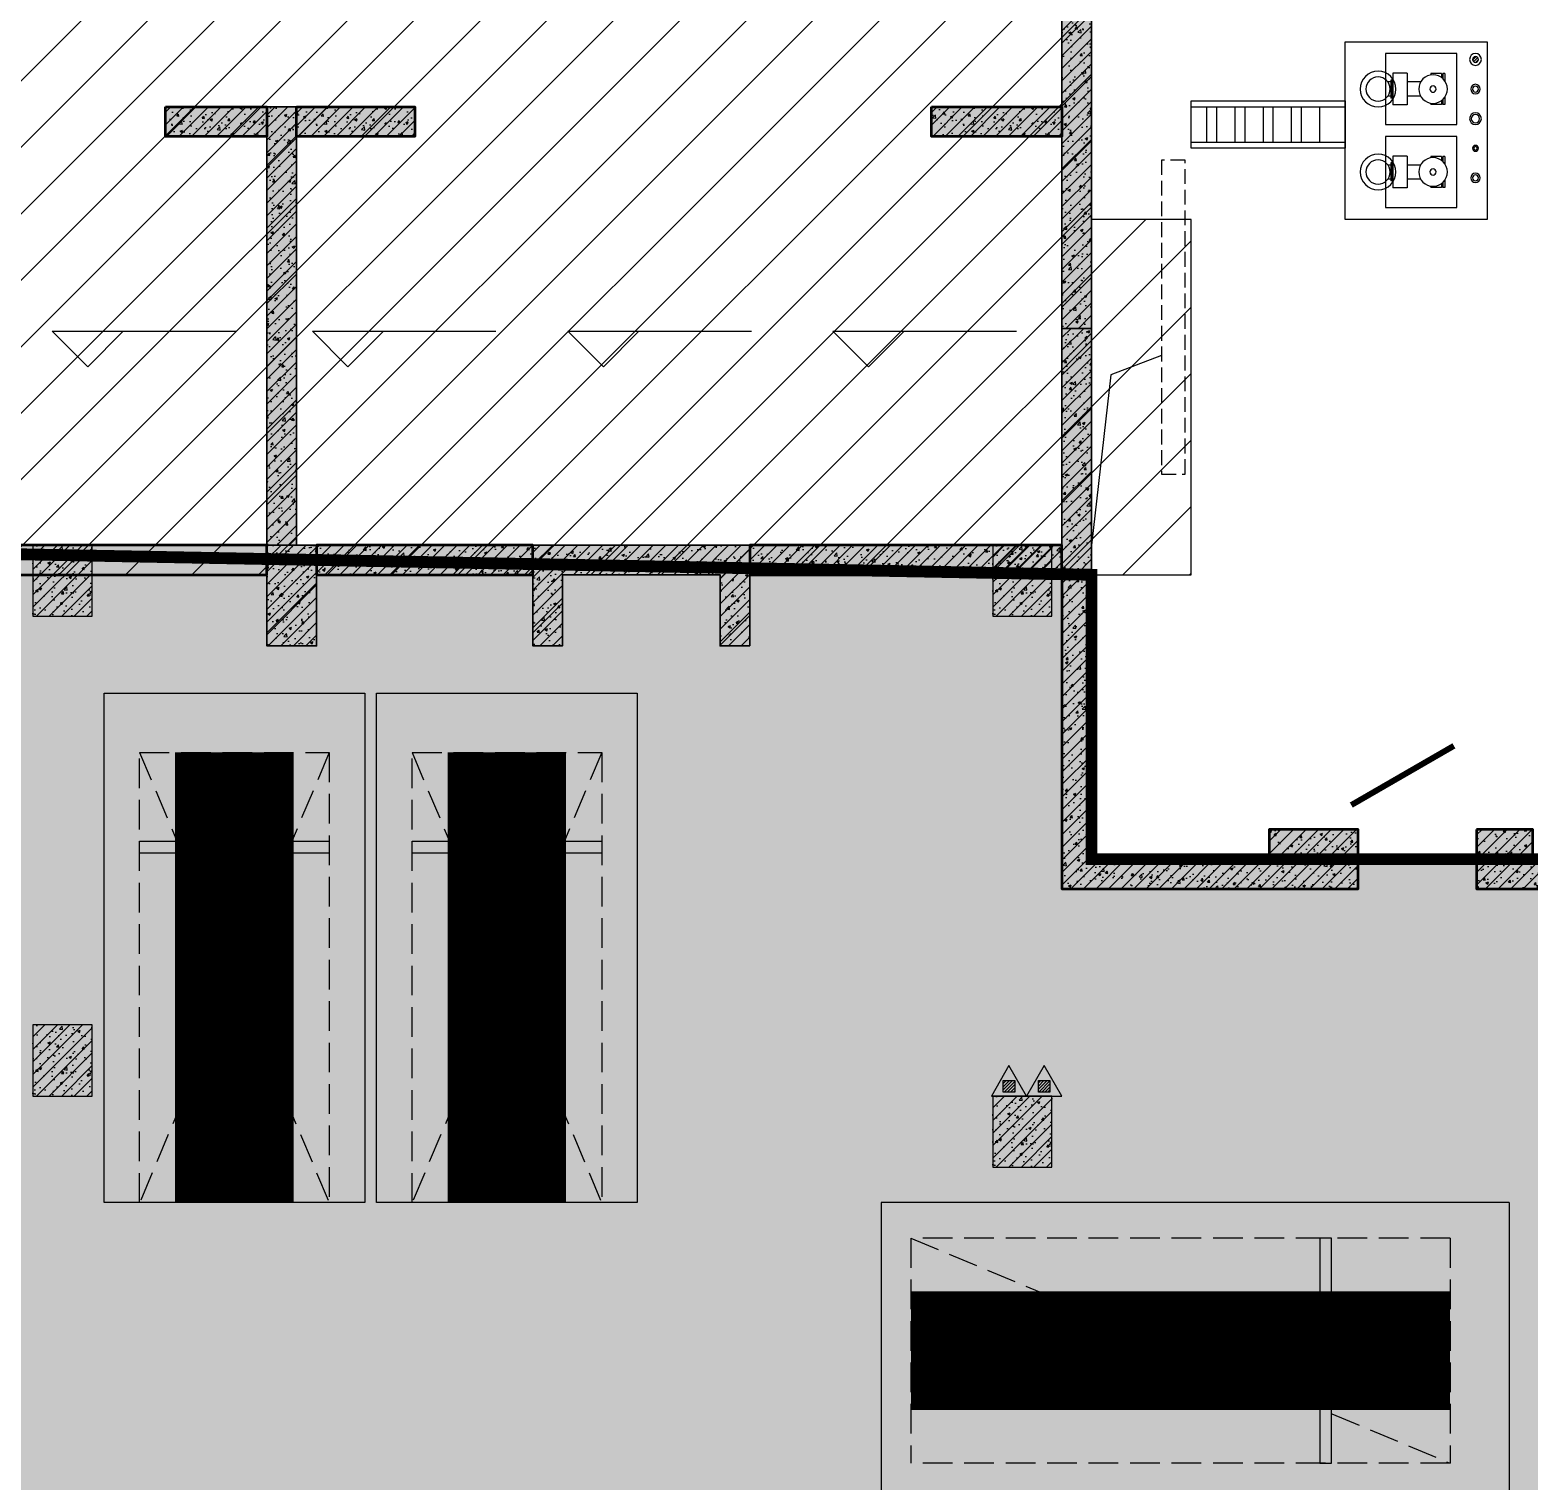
# Model space of a CAD drawing. Extents: x -1338203 to 1886333, y -530034 to 1031844.
# Drawn here: x 555332 to 567992, y 270299 to 282548 of the extents above; entities that cross this region are included whole.
import ezdxf

# ---------------------------------------------------------------- set-up
doc = ezdxf.new("R2010")
doc.units = 0
doc.header["$LTSCALE"] = 1000
doc.header["$MEASUREMENT"] = 0
for name, pattern in [('A-001-人防参照B1$0$DASH', [0.35, 0.25, -0.1]), ('A-001-平面B2$0$__DASH', [0.35, 0.25, -0.1]), ('DASH', [0.35, 0.25, -0.1])]:
    doc.linetypes.add(name, pattern=pattern)
doc.layers.add('A-001-主楼组合参照B1$0$0A-X-AREA', color=6, linetype='Continuous', plot=False)
doc.layers.add('A-001-人防参照B1$0$AAD-A-PROOF', color=30, linetype='Continuous', plot=False)
for name, color, linetype in [('A-001-人防参照B1$0$WINDOW', 4, 'Continuous'), ('A-001-车位参照B1$0$A-001-车位参照B1$0$0A-P-PKNG-CAR(B)', 21, 'Continuous'), ('A-19-平面B1$0$0A-A-SYMB-ELEV', 150, 'Continuous'), ('A-19-平面B1$0$0A-O-HOLE', 52, 'Continuous'), ('p-a-regular', 5, 'Continuous'), ('S001地下一墙柱$0$S001地下一墙柱$0$0S-CC-LINE', 52, 'Continuous'), ('S001地下一墙柱$0$S001地下一墙柱$0$0S-CW-HATCH', 251, 'Continuous'), ('S001地下一墙柱$0$S001地下一墙柱$0$0S-CW-HATCH-UP', 251, 'Continuous'), ('S19柱墙B1_1$0$0S-CC-LINE', 52, 'Continuous'), ('S19柱墙B1_1$0$0S-CW-HATCH', 251, 'Continuous'), ('S19柱墙B1_1$0$0S-CW-HATCH-UP', 251, 'Continuous'), ('负一层消火栓$0$0P-EQUIP-FH', 7, 'Continuous'), ('负一层集水坑及排水沟$0$P001-预留预埋-B1$0$A-001-平面B1$0$0A-A-HATH', 8, 'Continuous'), ('负一层集水坑及排水沟$0$P001-预留预埋-B1$0$A-001-平面B1$0$0A-P-ROOF-DRAN', 190, 'Continuous'), ('负一层集水坑及排水沟$0$P16-预留预埋-B1$0$0P-TWT_DIM', 3, 'Continuous')]:
    doc.layers.add(name, color=color, linetype=linetype)
doc.layers.add('p-a-mini', color=7, linetype='Continuous', true_color=0x0050ff)
doc.layers.add('p-h-walkable', color=7, linetype='Continuous', lineweight=70, true_color=0xf0f0f0)
doc.layers.add('S001地下一墙柱$0$S001地下一墙柱$0$0S-CW-LINE', color=7, linetype='Continuous', lineweight=50)
doc.layers.add('S19柱墙B1_1$0$0S-CW-LINE', color=7, linetype='Continuous', lineweight=50)
pattern_1 = [(45, (-8e-05, 0.0003), (-53.033009, 53.033009), []), (50, (-8e-05, 0.0003), (215.178055, -18.82564), [22.5, -247.5]), (355, (-8e-05, 0.0003), (-41.6254, 225.65764), [18, -198]), (100.4514, (17.93, -1.57), (173.552815, 206.83186), [19.12206, -210.34263]), (46.1842, (-8e-05, 60), (320.17231, -49.6557), [33.75, -371.25]), (96.6356, (26.68, 55.86), (280.39881, 292.23536), [28.68309, -315.5139]), (351.1842, (-8e-05, 60), (280.39858, 292.23558), [27, -297]), (21, (30, 45), (179.072116, -120.785667), [22.5, -247.5]), (326, (30, 45), (72.9946, 217.54501), [18, -198]), (71.4514, (44.92, 34.93), (252.06679, 96.75915), [19.12206, -210.34263]), (37.5, (-8e-05, 0.0003), (3.647957, 99.868156), [0, -195.6, 0, -201, 0, -198.75]), (7.5, (-8e-05, 0.0003), (78.920861, 118.323514), [0, -114.6, 0, -191.1, 0, -75.75]), (327.5, (-66.9, 0.0003), (160.146731, -6.766462), [0, -75, 0, -234, 0, -310.5]), (317.5, (-96.9, 0.0003), (174.95585, 30.031495), [0, -97.5, 0, -155.4, 0, -220.5])]
pattern_2 = [(45, (-22410.35, -99883.33), (-53.0330086, 53.0330086), []), (50, (-22410.35, -99883.33), (215.178055, -18.82564), [22.5, -247.5]), (355, (-22410.35, -99883.33), (-41.6254, 225.65764), [18, -198]), (100.4514, (-22392.42, -99884.9), (173.552815, 206.83186), [19.12206, -210.342634]), (46.1842, (-22410.35, -99823.33), (320.17231, -49.6557), [33.75, -371.25]), (96.6356, (-22383.67, -99827.47), (280.39881, 292.23536), [28.68309, -315.5139]), (351.1842, (-22410.35, -99823.33), (280.39858, 292.23558), [27, -297]), (21, (-22380.35, -99838.33), (179.072116, -120.785667), [22.5, -247.5]), (326, (-22380.35, -99838.33), (72.9946, 217.545014), [18, -198]), (71.4514, (-22365.43, -99848.4), (252.06679, 96.75915), [19.12206, -210.342634]), (37.5, (-22410.35, -99883.33), (3.647957, 99.868156), [0, -195.6, 0, -201, 0, -198.75]), (7.5, (-22410.35, -99883.33), (78.920861, 118.323514), [0, -114.6, 0, -191.1, 0, -75.75]), (327.5, (-22477.25, -99883.33), (160.146731, -6.7664615), [0, -75, 0, -234, 0, -310.5]), (317.5, (-22507.25, -99883.33), (174.95585, 30.031495), [0, -97.5, 0, -155.4, 0, -220.5])]

# ---------------------------------------------------------------- blocks, each defined once
blk = doc.blocks.new('负一层集水坑及排水沟$0$6')
h = blk.add_hatch()
h.set_pattern_fill('ANSI31', color=256, scale=10, angle=-90, style=0)
h.set_pattern_definition([(315, (92664.899, 416650.02), (11.22532015, 11.22532015), [])])
edge = h.paths.add_edge_path()
edge.add_arc((207108, 39634), 25, 0, 360)
for centre, radius in [((207108, 39634), 50), ((207108, 39634), 25), ((207108, 39384), 40), ((207108, 39384), 25), ((207108, 39134), 50), ((207108, 39134), 35), ((207108, 38884), 25), ((207108, 38884), 15), ((207108, 38634), 40), ((207108, 38634), 25)]:
    blk.add_circle(centre, radius)
at = {"layer": '负一层集水坑及排水沟$0$P16-预留预埋-B1$0$0P-TWT_DIM', "color": 7}
for p, q in [((208208, 39784), (207008, 39784)), ((207008, 39784), (207008, 38284)), ((208208, 38284), (208208, 39784)), ((207266, 39684), (207866, 39684)), ((207266, 39084), (207266, 39684)), ((207866, 39684), (207866, 39084)), ((207366, 39514), (207366, 39452)), ((207366, 39514), (207382, 39514)), ((207382, 39514), (207382, 39471)), ((207395, 39514), (207395, 39482)), ((207395, 39514), (207486, 39514)), ((207486, 39514), (207486, 39504)), ((207684, 39518), (207684, 39250)), ((207684, 39518), (207805, 39518)), ((207805, 39518), (207805, 39250)), ((207571, 39444), (207684, 39444)), ((207805, 39444), (207811, 39444)), ((207811, 39460), (207811, 39308)), ((207811, 39460), (207821, 39460)), ((207821, 39460), (207821, 39308)), ((207821, 39444), (207848, 39444)), ((207366, 39317), (207366, 39254)), ((207366, 39254), (207382, 39254)), ((207382, 39297), (207382, 39254)), ((207395, 39287), (207395, 39254)), ((207395, 39254), (207486, 39254)), ((207486, 39265), (207486, 39254)), ((207571, 39325), (207684, 39325)), ((207684, 39250), (207805, 39250)), ((207805, 39325), (207811, 39325)), ((207811, 39308), (207821, 39308)), ((207821, 39325), (207848, 39325)), ((207866, 39084), (207266, 39084)), ((207266, 38984), (207866, 38984)), ((207266, 38384), (207266, 38984)), ((207866, 38984), (207866, 38384)), ((207366, 38814), (207366, 38751)), ((207366, 38814), (207382, 38814)), ((207382, 38814), (207382, 38770)), ((207395, 38814), (207395, 38781)), ((207395, 38814), (207486, 38814)), ((207486, 38814), (207486, 38803)), ((207571, 38743), (207684, 38743)), ((207684, 38818), (207684, 38549)), ((207684, 38818), (207805, 38818)), ((207805, 38818), (207805, 38549)), ((207805, 38743), (207811, 38743)), ((207811, 38760), (207811, 38608)), ((207811, 38760), (207821, 38760)), ((207821, 38760), (207821, 38608)), ((207821, 38743), (207848, 38743)), ((207366, 38616), (207366, 38554)), ((207571, 38624), (207684, 38624)), ((207805, 38624), (207811, 38624)), ((207821, 38624), (207848, 38624)), ((207366, 38554), (207382, 38554)), ((207382, 38597), (207382, 38554)), ((207395, 38586), (207395, 38554)), ((207395, 38554), (207486, 38554)), ((207486, 38564), (207486, 38554)), ((207684, 38549), (207805, 38549)), ((207811, 38608), (207821, 38608)), ((207866, 38384), (207266, 38384)), ((207008, 38284), (208208, 38284))]:
    blk.add_line(p, q, dxfattribs=at)
for centre, radius in [((207466, 39384), 121), ((207930, 39384), 151), ((207466, 39384), 27), ((207930, 39384), 102), ((207466, 38684), 121), ((207930, 38684), 151), ((207930, 38684), 102), ((207466, 38684), 27)]:
    blk.add_circle(centre, radius, dxfattribs=at)
blk = doc.blocks.new('负一层集水坑及排水沟')
at = {"layer": '负一层集水坑及排水沟$0$P001-预留预埋-B1$0$A-001-平面B1$0$0A-A-HATH'}
h = blk.add_hatch(dxfattribs=at)
h.set_pattern_fill('STEEL', color=256, scale=150, angle=585)
h.set_pattern_definition([(270, (-160540.38, -233520.22), (238.125, -2e-05), []), (270, (-160456.2, -233604.4), (238.125, -2e-05), [])])
h.paths.add_polyline_path([(-201234, -25290), (-201234, -24990), (-200065, -24990), (-200065, -25290)])
at = {"layer": '负一层集水坑及排水沟$0$P001-预留预埋-B1$0$A-001-平面B1$0$0A-P-ROOF-DRAN'}
for points in [[(-199934, -25340), (-201234, -25340), (-201234, -24940), (-199934, -24940)], [(-201234, -25290), (-201234, -24990), (-199934, -24990), (-199934, -25290)]]:
    blk.add_lwpolyline(points, close=True, dxfattribs=at)
at = {"xscale": -1}
blk.add_blockref('负一层集水坑及排水沟$0$6', (8274, -64224), dxfattribs=at)
blk = doc.blocks.new('A-001-人防参照B1')
at = {"layer": 'A-001-人防参照B1$0$AAD-A-PROOF', "linetype": 'A-001-人防参照B1$0$DASH', "ltscale": 0.5, "elevation": 83150}
blk.add_lwpolyline([(-201284, -25439), (-201484, -25439), (-201484, -28090), (-201284, -28090)], close=True, dxfattribs=at)
at = {"layer": 'A-001-人防参照B1$0$WINDOW', "const_width": 50}
blk.add_lwpolyline([(-199882, -30884), (-199016, -30384)], dxfattribs=at)
blk = doc.blocks.new('负一层消火栓$0$$TwtSys$00000546')
h = blk.add_hatch()
h.set_pattern_fill('ANSI31', color=256, scale=200, style=0)
h.set_pattern_definition([(45, (-38543.802, -6670.83), (-17.67767, 17.67767), [])])
h.paths.add_polyline_path([(-65, 174), (65, 174), (65, 44), (-65, 44)])
for points in [[(0, 344), (-198, 0), (198, 0)], [(-65, 174), (65, 174), (65, 44), (-65, 44)]]:
    blk.add_lwpolyline(points, close=True)
blk = doc.blocks.new('负一层消火栓')
at = {"layer": '负一层消火栓$0$0P-EQUIP-FH', "xscale": 0.75, "yscale": 0.75, "zscale": 0.75}
for p in [(-202771, -33340), (-202474, -33340)]:
    blk.add_blockref('负一层消火栓$0$$TwtSys$00000546', p, dxfattribs=at)
blk = doc.blocks.new('A-001-车位参照B1$0$A-001-车位参照B1$0$A-001-车位参照B1$0$A$C43AE5A3B')
at = {"color": 241}
blk.add_lwpolyline([(2500, 0), (2500, 4300), (300, 4300), (300, 0)], close=True, dxfattribs=at)
at = {"color": 241, "linetype": 'DASH'}
for points in [[(2200, 0), (2200, 3800), (600, 3800), (600, 0), (2200, 0)], [(600, 3800), (2200, 0)], [(2200, 3800), (600, 0)]]:
    blk.add_lwpolyline(points, dxfattribs=at)
at = {"color": 241}
blk.add_lwpolyline([(2200, 3050), (600, 3050), (600, 2950), (2200, 2950), (2200, 3050)], dxfattribs=at)
at = {"layer": 'p-a-mini', "ltscale": 0.002, "const_width": 1000}
blk.add_lwpolyline([(1400, 0), (1400, 3800)], dxfattribs=at)
blk = doc.blocks.new('A-19-平面B1')
at = {"layer": 'A-19-平面B1$0$0A-A-SYMB-ELEV'}
for p, q in [((40528, -3534), (40228, -3234)), ((40228, -3234), (41777, -3234)), ((40528, -3534), (40828, -3234)), ((42724, -3534), (42424, -3234)), ((42424, -3234), (43973, -3234)), ((42724, -3534), (43024, -3234)), ((44880, -3534), (44580, -3234)), ((44580, -3234), (46129, -3234)), ((44880, -3534), (45180, -3234)), ((47118, -3534), (46818, -3234)), ((46818, -3234), (48367, -3234)), ((47118, -3534), (47418, -3234))]:
    blk.add_line(p, q, dxfattribs=at)
at = {"layer": 'A-19-平面B1$0$0A-O-HOLE', "flags": 128}
blk.add_lwpolyline([(49590, -3440), (49163, -3601), (49000, -5040)], dxfattribs=at)

msp = doc.modelspace()

# ---------------------------------------------------------------- hatches: boundary and pattern name
at = {"ltscale": 0.002}
h = msp.add_hatch(dxfattribs=at)
h.set_pattern_fill('ANSI31', color=8, scale=250)
h.set_pattern_definition([(45, (766365.37, 306889.07), (-280.633, 280.633), [])])
h.paths.add_polyline_path([(564290.7, 280949.1), (564290.7, 286729.1), (563615.7, 286729.1), (562347.1, 286729.1), (557580.7, 286729.1), (557580.7, 287729.1), (549550.7, 287729.1), (549550.7, 291299.1), (546430.7, 291299.1), (546430.7, 287729.1), (538400.7, 287729.1), (538400.7, 286729.1), (536040.7, 286729.1), (536040.7, 287639.1), (533980.7, 287639.1), (533980.7, 286729.1), (529300.7, 286729.1), (529300.7, 287639.1), (527240.7, 287639.1), (527240.7, 286729.1), (524880.7, 286729.1), (524880.7, 287729.1), (516850.7, 287729.1), (516850.7, 291299.1), (513730.7, 291299.1), (513730.7, 287729.1), (505880.7, 287729.1), (505700.7, 287729.1), (505700.7, 286728.3), (498990.7, 286729.1), (498990.7, 286317.5), (498990.7, 286315.9), (498990.7, 285469.1), (498170.7, 285469.1), (498170.7, 284029.1), (498990.7, 284029.1), (498990.7, 278176), (498990.7, 277949.1), (514140.7, 277949.1), (514240.7, 277949.1), (524630.7, 277949.1), (524630.7, 277349.1), (525050.7, 277349.1), (525050.7, 277949.1), (526875.7, 277949.1), (526875.7, 277349.1), (527125.7, 277349.1), (527125.7, 277949.1), (528455.7, 277949.1), (528455.7, 277349.1), (528705.7, 277349.1), (528705.7, 277949.1), (534575.7, 277949.1), (534575.7, 277349.1), (534825.7, 277349.1), (534825.7, 277949.1), (536155.7, 277949.1), (536155.7, 277349.1), (536405.7, 277349.1), (536405.7, 277949.1), (538230.7, 277949.1), (538230.7, 277349.1), (538650.7, 277349.1), (538650.7, 277949.1), (557330.7, 277949.1), (557330.7, 277349.1), (557750.7, 277349.1), (557750.7, 277949.1), (559575.7, 277949.1), (559575.7, 277349.1), (559825.7, 277349.1), (559825.7, 277949.1), (561155.7, 277949.1), (561155.7, 277349.1), (561405.7, 277349.1), (561405.7, 277949.1), (565130.7, 277949.1), (565130.7, 280949.1)])
at = {"layer": 'p-h-walkable', "ltscale": 0.002}
h = msp.add_hatch(color=256, dxfattribs=at)
h.dxf.hatch_style = 1
h.paths.add_polyline_path([(514490.7, 277949.1), (514490.7, 273889.1), (520955.8, 273889.1), (534087.5, 256178.4), (538435.4, 250314.4), (543356.6, 253600.3), (543356.6, 247019.1), (549661, 247019.3), (549661, 243449.1), (545126, 243199.1), (545126, 237619.1), (557691, 237619.1), (557441, 242359.1), (578076.6, 242257.5), (578076.6, 244575.6), (585736.6, 244575.6), (585666.6, 241345.6), (590066.6, 241095.6), (590066.6, 238825.6), (593136.6, 238825.6), (593136.6, 241295.6), (598286.6, 241295.6), (598286.6, 244325.6), (613616.6, 244572.5), (613616.6, 241342.5), (618501.6, 241295.6), (618501.6, 238825.6), (621086.6, 238825.6), (621086.6, 241095.6), (626401.6, 241345.6), (626236.6, 244325.6), (640276.6, 244575.6), (640276.6, 286691), (623126.6, 286349.1), (623426.6, 293689.1), (616446.6, 293689.1), (616746.6, 286599.1), (595256.5, 286349.2), (595676.6, 293689.1), (588396.6, 293689.1), (588796.6, 286599.1), (572877.6, 286649.1), (571931.6, 275549.1), (564290.7, 275549.1), (564290.7, 277949.1), (551215.7, 278199.1), (551215.7, 287479.1), (544765.7, 287479.1), (544765.7, 278199.1), (518515.7, 278199.1), (518515.7, 287479.1), (512315.7, 287479.1), (512315.7, 278199.1)])
at = {"layer": 'S001地下一墙柱$0$S001地下一墙柱$0$0S-CW-HATCH'}
h = msp.add_hatch(color=256, dxfattribs=at)
h.dxf.hatch_style = 1
h.paths.add_polyline_path([(555856.6, 278199.1), (555356.6, 278199.1), (555356.6, 277599.1), (555856.6, 277599.1)])
h = msp.add_hatch(color=256, dxfattribs=at)
h.dxf.hatch_style = 1
h.paths.add_polyline_path([(563956.6, 278199.1), (563456.6, 278199.1), (563456.6, 277599.1), (563956.6, 277599.1)])
at = {"layer": 'S001地下一墙柱$0$S001地下一墙柱$0$0S-CW-HATCH', "ltscale": 0.002}
h = msp.add_hatch(color=256, dxfattribs=at)
h.dxf.hatch_style = 1
h.paths.add_polyline_path([(564040.7, 277949.1), (564040.7, 275299.1), (566540.7, 275299.1), (566540.7, 275799.1), (565790.7, 275799.1), (565790.7, 275549.1), (564290.7, 275549.1), (564290.7, 277949.1)])
h = msp.add_hatch(color=256, dxfattribs=at)
h.dxf.hatch_style = 1
h.paths.add_polyline_path([(567540.7, 275799.1), (567540.7, 275299.1), (572331.6, 275299.1), (572331.6, 275549.1), (572181.6, 275549.1), (572181.6, 276249.5), (571931.6, 276249.5), (571931.6, 275549.1), (568015.7, 275549.1), (568015.7, 275799.1)])
at = {"layer": 'S001地下一墙柱$0$S001地下一墙柱$0$0S-CW-HATCH'}
h = msp.add_hatch(color=256, dxfattribs=at)
h.dxf.hatch_style = 1
h.paths.add_polyline_path([(555856.6, 274149.1), (555356.6, 274149.1), (555356.6, 273549.1), (555856.6, 273549.1)])
h = msp.add_hatch(color=256, dxfattribs=at)
h.dxf.hatch_style = 1
h.paths.add_polyline_path([(563956.6, 273549.2), (563456.6, 273549.2), (563456.6, 272949.2), (563956.6, 272949.2)])
at = {"layer": 'S001地下一墙柱$0$S001地下一墙柱$0$0S-CW-HATCH-UP'}
h = msp.add_hatch(dxfattribs=at)
h.set_pattern_fill('钢筋混凝土', color=256, scale=30)
h.set_pattern_definition([(45, (588167.33, 287150.79), (-53.03301, 53.03301), []), (50, (588167.33, 287150.79), (215.1781, -18.8256), [22.5, -247.5]), (355, (588167.33, 287150.8), (-41.6254, 225.6576), [18, -198]), (100.4514, (588185.26, 287149.22), (173.5528, 206.8319), [19.122, -210.3426]), (46.1842, (588167.33, 287210.8), (320.1723, -49.6557), [33.75, -371.25]), (96.6356, (588194, 287206.65), (280.3988, 292.2354), [28.683, -315.514]), (351.1842, (588167.33, 287210.8), (280.3986, 292.2356), [27, -297]), (21, (588197.33, 287195.79), (179.0721, -120.7857), [22.5, -247.5]), (326, (588197.33, 287195.8), (72.9946, 217.545), [18, -198]), (71.4514, (588212.25, 287185.72), (252.0668, 96.7591), [19.122, -210.3426]), (37.5, (588167.33, 287150.79), (3.64796, 99.86816), [0, -195.6, 0, -201, 0, -198.75]), (7.5, (588167.33, 287150.79), (78.92086, 118.3235), [0, -114.6, 0, -191.1, 0, -75.75]), (327.5, (588100.43, 287150.79), (160.14673, -6.76646), [0, -75, 0, -234, 0, -310.5]), (317.5, (588070.43, 287150.79), (174.95585, 30.0315), [0, -97.5, 0, -155.4, 0, -220.5])])
h.paths.add_polyline_path([(555856.6, 278199.1), (555356.6, 278199.1), (555356.6, 277599.1), (555856.6, 277599.1)])
h = msp.add_hatch(dxfattribs=at)
h.set_pattern_fill('钢筋混凝土', color=256, scale=30)
h.set_pattern_definition([(45, (596267.33, 287150.79), (-53.03301, 53.03301), []), (50, (596267.33, 287150.8), (215.1781, -18.8256), [22.5, -247.5]), (355, (596267.33, 287150.8), (-41.6254, 225.6576), [18, -198]), (100.4514, (596285.26, 287149.22), (173.5528, 206.8319), [19.122, -210.3426]), (46.1842, (596267.33, 287210.8), (320.1723, -49.6557), [33.75, -371.25]), (96.6356, (596294, 287206.65), (280.3988, 292.2354), [28.683, -315.514]), (351.1842, (596267.33, 287210.8), (280.3986, 292.2356), [27, -297]), (21, (596297.33, 287195.8), (179.0721, -120.7857), [22.5, -247.5]), (326, (596297.33, 287195.8), (72.9946, 217.545), [18, -198]), (71.4514, (596312.25, 287185.73), (252.0668, 96.7591), [19.122, -210.3426]), (37.5, (596267.33, 287150.79), (3.64796, 99.86816), [0, -195.6, 0, -201, 0, -198.75]), (7.5, (596267.33, 287150.79), (78.92086, 118.3235), [0, -114.6, 0, -191.1, 0, -75.75]), (327.5, (596200.43, 287150.79), (160.14673, -6.76646), [0, -75, 0, -234, 0, -310.5]), (317.5, (596170.43, 287150.79), (174.95585, 30.0315), [0, -97.5, 0, -155.4, 0, -220.5])])
h.paths.add_polyline_path([(563956.6, 278199.1), (563456.6, 278199.1), (563456.6, 277599.1), (563956.6, 277599.1)])
at = {"layer": 'S001地下一墙柱$0$S001地下一墙柱$0$0S-CW-HATCH-UP', "ltscale": 0.002}
h = msp.add_hatch(dxfattribs=at)
h.set_pattern_fill('钢筋混凝土', color=256, scale=30)
h.set_pattern_definition(pattern_1)
h.paths.add_polyline_path([(564040.7, 277949.1), (564040.7, 275299.1), (566540.7, 275299.1), (566540.7, 275799.1), (565790.7, 275799.1), (565790.7, 275549.1), (564290.7, 275549.1), (564290.7, 277949.1)])
h = msp.add_hatch(dxfattribs=at)
h.set_pattern_fill('钢筋混凝土', color=256, scale=30)
h.set_pattern_definition(pattern_1)
h.paths.add_polyline_path([(567540.7, 275799.1), (567540.7, 275299.1), (572331.6, 275299.1), (572331.6, 275549.1), (572181.6, 275549.1), (572181.6, 276249.5), (571931.6, 276249.5), (571931.6, 275549.1), (568015.7, 275549.1), (568015.7, 275799.1)])
at = {"layer": 'S001地下一墙柱$0$S001地下一墙柱$0$0S-CW-HATCH-UP'}
h = msp.add_hatch(dxfattribs=at)
h.set_pattern_fill('钢筋混凝土', color=256, scale=30)
h.set_pattern_definition([(45, (588167.33, 283100.786), (-53.03301, 53.03301), []), (50, (588167.33, 283100.79), (215.1781, -18.8256), [22.5, -247.5]), (355, (588167.33, 283100.79), (-41.6254, 225.6576), [18, -198]), (100.4514, (588185.26, 283099.22), (173.5528, 206.8319), [19.122, -210.3426]), (46.1842, (588167.33, 283160.79), (320.1723, -49.6557), [33.75, -371.25]), (96.6356, (588194, 283156.65), (280.3988, 292.2354), [28.683, -315.514]), (351.1842, (588167.33, 283160.8), (280.3986, 292.2356), [27, -297]), (21, (588197.33, 283145.79), (179.0721, -120.7857), [22.5, -247.5]), (326, (588197.33, 283145.79), (72.9946, 217.545), [18, -198]), (71.4514, (588212.25, 283135.72), (252.0668, 96.7591), [19.122, -210.3426]), (37.5, (588167.33, 283100.79), (3.64796, 99.86816), [0, -195.6, 0, -201, 0, -198.75]), (7.5, (588167.33, 283100.79), (78.92086, 118.3235), [0, -114.6, 0, -191.1, 0, -75.75]), (327.5, (588100.43, 283100.79), (160.14673, -6.76646), [0, -75, 0, -234, 0, -310.5]), (317.5, (588070.43, 283100.79), (174.95585, 30.0315), [0, -97.5, 0, -155.4, 0, -220.5])])
h.paths.add_polyline_path([(555856.6, 274149.1), (555356.6, 274149.1), (555356.6, 273549.1), (555856.6, 273549.1)])
h = msp.add_hatch(dxfattribs=at)
h.set_pattern_fill('钢筋混凝土', color=256, scale=30)
h.set_pattern_definition([(45, (596267.33, 282500.91), (-53.03301, 53.03301), []), (50, (596267.33, 282500.91), (215.1781, -18.8256), [22.5, -247.5]), (355, (596267.33, 282500.9), (-41.6254, 225.6576), [18, -198]), (100.4514, (596285.26, 282499.34), (173.5528, 206.8319), [19.122, -210.3426]), (46.1842, (596267.33, 282560.9), (320.1723, -49.6557), [33.75, -371.25]), (96.6356, (596294, 282556.77), (280.3988, 292.2354), [28.683, -315.514]), (351.1842, (596267.33, 282560.9), (280.3986, 292.2356), [27, -297]), (21, (596297.33, 282545.91), (179.0721, -120.7857), [22.5, -247.5]), (326, (596297.33, 282545.9), (72.9946, 217.545), [18, -198]), (71.4514, (596312.25, 282535.85), (252.0668, 96.7591), [19.122, -210.3426]), (37.5, (596267.33, 282500.91), (3.64796, 99.86816), [0, -195.6, 0, -201, 0, -198.75]), (7.5, (596267.33, 282500.91), (78.92086, 118.3235), [0, -114.6, 0, -191.1, 0, -75.75]), (327.5, (596200.43, 282500.91), (160.14673, -6.76646), [0, -75, 0, -234, 0, -310.5]), (317.5, (596170.43, 282500.91), (174.95585, 30.0315), [0, -97.5, 0, -155.4, 0, -220.5])])
h.paths.add_polyline_path([(563956.6, 273549.2), (563456.6, 273549.2), (563456.6, 272949.2), (563956.6, 272949.2)])
at = {"layer": 'S19柱墙B1_1$0$0S-CW-HATCH', "ltscale": 0.002}
h = msp.add_hatch(color=256, dxfattribs=at)
h.dxf.hatch_style = 1
h.paths.add_polyline_path([(564290.7, 283149.1), (564040.7, 283149.1), (564040.7, 280029.1), (564290.7, 280029.1)])
at = {"layer": 'S19柱墙B1_1$0$0S-CW-HATCH'}
h = msp.add_hatch(color=256, dxfattribs=at)
h.dxf.hatch_style = 1
h.paths.add_polyline_path([(556475.7, 281899.1), (557330.7, 281899.1), (557330.7, 281649.1), (556475.7, 281649.1)])
h = msp.add_hatch(color=256, dxfattribs=at)
h.dxf.hatch_style = 1
h.paths.add_polyline_path([(557580.7, 278199.1), (557580.7, 281899.1), (557330.7, 281899.1), (557330.7, 278199.1)])
h = msp.add_hatch(color=256, dxfattribs=at)
h.dxf.hatch_style = 1
h.paths.add_polyline_path([(557580.7, 281899.1), (558580.7, 281899.1), (558580.7, 281649.1), (557580.7, 281649.1)])
h = msp.add_hatch(color=256, dxfattribs=at)
h.dxf.hatch_style = 1
h.paths.add_polyline_path([(562940.7, 281899.1), (564040.7, 281899.1), (564040.7, 281649.1), (562940.7, 281649.1)])
h = msp.add_hatch(color=256, dxfattribs=at)
h.dxf.hatch_style = 1
h.paths.add_polyline_path([(564040.7, 277949.1), (564040.7, 280029.1), (564290.7, 280029.1), (564290.7, 277949.1)])
at = {"layer": 'S19柱墙B1_1$0$0S-CW-HATCH', "ltscale": 0.002}
h = msp.add_hatch(color=256, dxfattribs=at)
h.dxf.hatch_style = 1
h.paths.add_polyline_path([(551830.7, 277949.1), (557330.7, 277949.1), (557330.7, 278199.1), (551830.7, 278199.1)])
at = {"layer": 'S19柱墙B1_1$0$0S-CW-HATCH'}
h = msp.add_hatch(color=256, dxfattribs=at)
h.dxf.hatch_style = 1
h.paths.add_polyline_path([(557330.7, 278199.1), (557750.7, 278199.1), (557750.7, 277349.1), (557330.7, 277349.1)])
at = {"layer": 'S19柱墙B1_1$0$0S-CW-HATCH', "ltscale": 0.002}
h = msp.add_hatch(color=256, dxfattribs=at)
h.dxf.hatch_style = 1
h.paths.add_polyline_path([(557750.7, 277949.1), (559575.7, 277949.1), (559575.7, 278199.1), (557750.7, 278199.1)])
at = {"layer": 'S19柱墙B1_1$0$0S-CW-HATCH'}
h = msp.add_hatch(color=256, dxfattribs=at)
h.dxf.hatch_style = 1
h.paths.add_polyline_path([(561405.7, 277349.1), (561155.7, 277349.1), (561155.7, 277949.1), (560490.7, 277949.1), (559825.7, 277949.1), (559825.7, 277349.1), (559575.7, 277349.1), (559575.7, 278199.1), (560490.7, 278199.1), (561405.7, 278199.1)])
at = {"layer": 'S19柱墙B1_1$0$0S-CW-HATCH', "ltscale": 0.002}
h = msp.add_hatch(color=256, dxfattribs=at)
h.dxf.hatch_style = 1
h.paths.add_polyline_path([(561405.7, 277949.1), (564040.7, 277949.1), (564040.7, 278199.1), (561405.7, 278199.1)])
at = {"layer": 'S19柱墙B1_1$0$0S-CW-HATCH-UP', "ltscale": 0.002}
h = msp.add_hatch(dxfattribs=at)
h.set_pattern_fill('钢筋混凝土', color=256, scale=30)
h.set_pattern_definition([(45, (-8e-05, 0.0003), (-53.033009, 53.033009), []), (50, (-8e-05, 0.0003), (215.178055, -18.82564), [22.5, -247.5]), (355, (-8e-05, 0.0003), (-41.6254, 225.65764), [18, -198]), (100.4514, (17.93, -1.57), (173.552815, 206.83186), [19.12206, -210.34263]), (46.1842, (-8e-05, 60), (320.17231, -49.6557), [33.75, -371.25]), (96.6356, (26.68, 55.86), (280.39881, 292.23536), [28.68309, -315.5139]), (351.1842, (-8e-05, 60), (280.39858, 292.23558), [27, -297]), (21, (30, 45), (179.072116, -120.785667), [22.5, -247.5]), (326, (30, 45), (72.9946, 217.54501), [18, -198]), (71.4514, (44.92, 34.93), (252.06679, 96.75915), [19.12206, -210.34263]), (37.5, (-8e-05, 0.0003), (3.647957, 99.868156), [0, -195.6, 0, -201, 0, -198.75]), (7.5, (-8e-05, 0.0003), (78.920861, 118.323514), [0, -114.6, 0, -191.1, 0, -75.75]), (327.5, (-66.9, 0.0003), (160.146731, -6.766462), [0, -75, 0, -234, 0, -310.5]), (317.5, (-96.9, 0.0003), (174.95585, 30.031495), [0, -97.5, 0, -155.4, 0, -220.5])])
h.paths.add_polyline_path([(564290.7, 283149.1), (564040.7, 283149.1), (564040.7, 280029.1), (564290.7, 280029.1)])
at = {"layer": 'S19柱墙B1_1$0$0S-CW-HATCH-UP'}
h = msp.add_hatch(dxfattribs=at)
h.set_pattern_fill('钢筋混凝土', color=256, scale=30)
h.set_pattern_definition([(45, (-2359949.41, 15913.22), (-53.0330086, 53.0330086), []), (50, (-2359949.41, 15913.22), (215.178055, -18.82564), [22.5, -247.5]), (355, (-2359949.4, 15913.22), (-41.6254, 225.65764), [18, -198]), (100.4514, (-2359931.48, 15911.65), (173.552815, 206.831863), [19.122057, -210.342634]), (46.1842, (-2359949.4, 15973.22), (320.172315, -49.655704), [33.75, -371.25]), (96.6356, (-2359922.73, 15969.08), (280.39881, 292.23536), [28.683086, -315.5139]), (351.1842, (-2359949.4, 15973.22), (280.398584, 292.23558), [27, -297]), (21, (-2359919.41, 15958.22), (179.072116, -120.785667), [22.5, -247.5]), (326, (-2359919.4, 15958.22), (72.9946, 217.545014), [18, -198]), (71.4514, (-2359904.49, 15948.16), (252.066789, 96.759149), [19.122057, -210.342634]), (37.5, (-2359949.41, 15913.22), (3.6479566, 99.8681561), [0, -195.6, 0, -201, 0, -198.75]), (7.5, (-2359949.41, 15913.22), (78.9208612, 118.3235136), [0, -114.6, 0, -191.1, 0, -75.75]), (327.5, (-2360016.31, 15913.22), (160.1467309, -6.7664615), [0, -75, 0, -234, 0, -310.5]), (317.5, (-2360046.31, 15913.22), (174.955851, 30.031495), [0, -97.5, 0, -155.4, 0, -220.5])])
h.paths.add_polyline_path([(556475.7, 281899.1), (557330.7, 281899.1), (557330.7, 281649.1), (556475.7, 281649.1)])
h = msp.add_hatch(dxfattribs=at)
h.set_pattern_fill('钢筋混凝土', color=256, scale=30)
h.set_pattern_definition([(45, (3579.65, -99883.33), (-53.033009, 53.033009), []), (50, (3579.65, -99883.33), (215.178055, -18.82564), [22.5, -247.5]), (355, (3579.65, -99883.33), (-41.6254, 225.65764), [18, -198]), (100.4514, (3597.58, -99884.9), (173.552815, 206.83186), [19.12206, -210.342634]), (46.1842, (3579.65, -99823.33), (320.17231, -49.6557), [33.75, -371.25]), (96.6356, (3606.33, -99827.47), (280.39881, 292.23536), [28.68309, -315.5139]), (351.1842, (3579.65, -99823.33), (280.39858, 292.23558), [27, -297]), (21, (3609.65, -99838.33), (179.072116, -120.785667), [22.5, -247.5]), (326, (3609.65, -99838.33), (72.9946, 217.54501), [18, -198]), (71.4514, (3624.57, -99848.4), (252.06679, 96.75915), [19.12206, -210.342634]), (37.5, (3579.65, -99883.33), (3.647957, 99.868156), [0, -195.6, 0, -201, 0, -198.75]), (7.5, (3579.65, -99883.33), (78.920861, 118.323514), [0, -114.6, 0, -191.1, 0, -75.75]), (327.5, (3512.75, -99883.33), (160.146731, -6.7664615), [0, -75, 0, -234, 0, -310.5]), (317.5, (3482.75, -99883.33), (174.95585, 30.031495), [0, -97.5, 0, -155.4, 0, -220.5])])
h.paths.add_polyline_path([(557580.7, 278199.1), (557580.7, 281899.1), (557330.7, 281899.1), (557330.7, 278199.1)])
h = msp.add_hatch(dxfattribs=at)
h.set_pattern_fill('钢筋混凝土', color=256, scale=30)
h.set_pattern_definition([(45, (-2358729.41, 15913.22), (-53.0330086, 53.0330086), []), (50, (-2358729.41, 15913.22), (215.178055, -18.82564), [22.5, -247.5]), (355, (-2358729.4, 15913.22), (-41.6254, 225.65764), [18, -198]), (100.4514, (-2358711.48, 15911.65), (173.552815, 206.831863), [19.122057, -210.342634]), (46.1842, (-2358729.4, 15973.22), (320.172315, -49.655704), [33.75, -371.25]), (96.6356, (-2358702.73, 15969.08), (280.398812, 292.23536), [28.683086, -315.5139]), (351.1842, (-2358729.4, 15973.22), (280.398584, 292.23558), [27, -297]), (21, (-2358699.41, 15958.22), (179.072116, -120.785667), [22.5, -247.5]), (326, (-2358699.4, 15958.22), (72.9946, 217.545014), [18, -198]), (71.4514, (-2358684.49, 15948.16), (252.066789, 96.759149), [19.122057, -210.342634]), (37.5, (-2358729.41, 15913.22), (3.6479566, 99.8681561), [0, -195.6, 0, -201, 0, -198.75]), (7.5, (-2358729.41, 15913.22), (78.9208612, 118.3235136), [0, -114.6, 0, -191.1, 0, -75.75]), (327.5, (-2358796.31, 15913.22), (160.1467309, -6.7664615), [0, -75, 0, -234, 0, -310.5]), (317.5, (-2358826.31, 15913.22), (174.955851, 30.031495), [0, -97.5, 0, -155.4, 0, -220.5])])
h.paths.add_polyline_path([(557580.7, 281899.1), (558580.7, 281899.1), (558580.7, 281649.1), (557580.7, 281649.1)])
h = msp.add_hatch(dxfattribs=at)
h.set_pattern_fill('钢筋混凝土', color=256, scale=30)
h.set_pattern_definition([(45, (-2353269.41, 15913.18), (-53.0330086, 53.0330086), []), (50, (-2353269.41, 15913.18), (215.178055, -18.82564), [22.5, -247.5]), (355, (-2353269.4, 15913.18), (-41.6254, 225.65764), [18, -198]), (100.4514, (-2353251.48, 15911.61), (173.552815, 206.831863), [19.122057, -210.342634]), (46.1842, (-2353269.4, 15973.18), (320.172315, -49.655704), [33.75, -371.25]), (96.6356, (-2353242.73, 15969.05), (280.398812, 292.23536), [28.683086, -315.5139]), (351.1842, (-2353269.4, 15973.2), (280.398584, 292.23558), [27, -297]), (21, (-2353239.41, 15958.18), (179.072116, -120.785667), [22.5, -247.5]), (326, (-2353239.4, 15958.18), (72.9946, 217.545014), [18, -198]), (71.4514, (-2353224.49, 15948.12), (252.066789, 96.759149), [19.122057, -210.342634]), (37.5, (-2353269.41, 15913.18), (3.6479566, 99.8681561), [0, -195.6, 0, -201, 0, -198.75]), (7.5, (-2353269.41, 15913.18), (78.9208612, 118.3235136), [0, -114.6, 0, -191.1, 0, -75.75]), (327.5, (-2353336.31, 15913.18), (160.1467309, -6.7664615), [0, -75, 0, -234, 0, -310.5]), (317.5, (-2353366.31, 15913.18), (174.955851, 30.031495), [0, -97.5, 0, -155.4, 0, -220.5])])
h.paths.add_polyline_path([(562940.7, 281899.1), (564040.7, 281899.1), (564040.7, 281649.1), (562940.7, 281649.1)])
h = msp.add_hatch(dxfattribs=at)
h.set_pattern_fill('钢筋混凝土', color=256, scale=30)
h.set_pattern_definition(pattern_2)
h.paths.add_polyline_path([(564040.7, 277949.1), (564040.7, 280029.1), (564290.7, 280029.1), (564290.7, 277949.1)])
at = {"layer": 'S19柱墙B1_1$0$0S-CW-HATCH-UP', "ltscale": 0.002}
h = msp.add_hatch(dxfattribs=at)
h.set_pattern_fill('钢筋混凝土', color=256, scale=30)
h.set_pattern_definition([(45, (35640, 0.0003), (-53.033009, 53.033009), []), (50, (35640, 0.0003), (215.178055, -18.82564), [22.5, -247.5]), (355, (35640, 0.0003), (-41.6254, 225.65764), [18, -198]), (100.4514, (35657.93, -1.57), (173.552815, 206.83186), [19.12206, -210.34263]), (46.1842, (35640, 60), (320.17231, -49.6557), [33.75, -371.25]), (96.6356, (35666.68, 55.86), (280.39881, 292.23536), [28.68309, -315.5139]), (351.1842, (35640, 60), (280.39858, 292.23558), [27, -297]), (21, (35670, 45), (179.072116, -120.785667), [22.5, -247.5]), (326, (35670, 45), (72.9946, 217.54501), [18, -198]), (71.4514, (35684.92, 34.93), (252.06679, 96.75915), [19.12206, -210.34263]), (37.5, (35640, 0.0003), (3.647957, 99.868156), [0, -195.6, 0, -201, 0, -198.75]), (7.5, (35640, 0.0003), (78.920861, 118.323514), [0, -114.6, 0, -191.1, 0, -75.75]), (327.5, (35573.1, 0.0003), (160.146731, -6.766462), [0, -75, 0, -234, 0, -310.5]), (317.5, (35543.1, 0.0003), (174.95585, 30.031495), [0, -97.5, 0, -155.4, 0, -220.5])])
h.paths.add_polyline_path([(551830.7, 277949.1), (557330.7, 277949.1), (557330.7, 278199.1), (551830.7, 278199.1)])
at = {"layer": 'S19柱墙B1_1$0$0S-CW-HATCH-UP'}
h = msp.add_hatch(dxfattribs=at)
h.set_pattern_fill('钢筋混凝土', color=256, scale=30)
h.set_pattern_definition([(45, (515290.67, 283239.06), (-53.03301, 53.03301), []), (50, (515290.67, 283239.06), (215.17805, -18.82564), [22.5, -247.5]), (355, (515290.67, 283239.06), (-41.6254, 225.6576), [18, -198]), (100.4514, (515308.6, 283237.5), (173.5528, 206.8319), [19.1221, -210.3426]), (46.1842, (515290.67, 283299.06), (320.1723, -49.6557), [33.75, -371.25]), (96.6356, (515317.35, 283294.92), (280.3988, 292.2354), [28.683, -315.514]), (351.1842, (515290.67, 283299.06), (280.3986, 292.2356), [27, -297]), (21, (515320.67, 283284.06), (179.0721, -120.7857), [22.5, -247.5]), (326, (515320.67, 283284.06), (72.9946, 217.545), [18, -198]), (71.4514, (515335.6, 283274), (252.0668, 96.7591), [19.1221, -210.3426]), (37.5, (515290.67, 283239.06), (3.64796, 99.86816), [0, -195.6, 0, -201, 0, -198.75]), (7.5, (515290.67, 283239.06), (78.92086, 118.32351), [0, -114.6, 0, -191.1, 0, -75.75]), (327.5, (515223.77, 283239.06), (160.14673, -6.76646), [0, -75, 0, -234, 0, -310.5]), (317.5, (515193.77, 283239.06), (174.95585, 30.0315), [0, -97.5, 0, -155.4, 0, -220.5])])
h.paths.add_polyline_path([(557330.7, 278199.1), (557750.7, 278199.1), (557750.7, 277349.1), (557330.7, 277349.1)])
at = {"layer": 'S19柱墙B1_1$0$0S-CW-HATCH-UP', "ltscale": 0.002}
h = msp.add_hatch(dxfattribs=at)
h.set_pattern_fill('钢筋混凝土', color=256, scale=30)
h.set_pattern_definition([(45, (41560, 0.0003), (-53.033009, 53.033009), []), (50, (41560, 0.0003), (215.178055, -18.82564), [22.5, -247.5]), (355, (41560, 0.0003), (-41.6254, 225.65764), [18, -198]), (100.4514, (41577.93, -1.57), (173.552815, 206.83186), [19.12206, -210.34263]), (46.1842, (41560, 60), (320.17231, -49.6557), [33.75, -371.25]), (96.6356, (41586.68, 55.86), (280.39881, 292.23536), [28.68309, -315.5139]), (351.1842, (41560, 60), (280.39858, 292.23558), [27, -297]), (21, (41590, 45), (179.072116, -120.785667), [22.5, -247.5]), (326, (41590, 45), (72.9946, 217.54501), [18, -198]), (71.4514, (41604.92, 34.93), (252.06679, 96.75915), [19.12206, -210.34263]), (37.5, (41560, 0.0003), (3.647957, 99.868156), [0, -195.6, 0, -201, 0, -198.75]), (7.5, (41560, 0.0003), (78.920861, 118.323514), [0, -114.6, 0, -191.1, 0, -75.75]), (327.5, (41493.1, 0.0003), (160.146731, -6.766462), [0, -75, 0, -234, 0, -310.5]), (317.5, (41463.1, 0.0003), (174.95585, 30.031495), [0, -97.5, 0, -155.4, 0, -220.5])])
h.paths.add_polyline_path([(557750.7, 277949.1), (559575.7, 277949.1), (559575.7, 278199.1), (557750.7, 278199.1)])
at = {"layer": 'S19柱墙B1_1$0$0S-CW-HATCH-UP'}
h = msp.add_hatch(dxfattribs=at)
h.set_pattern_fill('钢筋混凝土', color=256, scale=30)
h.set_pattern_definition(pattern_2)
h.paths.add_polyline_path([(561405.7, 277349.1), (561155.7, 277349.1), (561155.7, 277949.1), (560490.7, 277949.1), (559825.7, 277949.1), (559825.7, 277349.1), (559575.7, 277349.1), (559575.7, 278199.1), (560490.7, 278199.1), (561405.7, 278199.1)])
at = {"layer": 'S19柱墙B1_1$0$0S-CW-HATCH-UP', "ltscale": 0.002}
h = msp.add_hatch(dxfattribs=at)
h.set_pattern_fill('钢筋混凝土', color=256, scale=30)
h.set_pattern_definition([(45, (45215, 0.0003), (-53.033009, 53.033009), []), (50, (45215, 0.0003), (215.178055, -18.82564), [22.5, -247.5]), (355, (45215, 0.0003), (-41.6254, 225.65764), [18, -198]), (100.4514, (45232.93, -1.57), (173.552815, 206.83186), [19.12206, -210.34263]), (46.1842, (45215, 60), (320.17231, -49.6557), [33.75, -371.25]), (96.6356, (45241.68, 55.86), (280.39881, 292.23536), [28.68309, -315.5139]), (351.1842, (45215, 60), (280.39858, 292.23558), [27, -297]), (21, (45245, 45), (179.072116, -120.785667), [22.5, -247.5]), (326, (45245, 45), (72.9946, 217.54501), [18, -198]), (71.4514, (45259.92, 34.93), (252.06679, 96.75915), [19.12206, -210.34263]), (37.5, (45215, 0.0003), (3.647957, 99.868156), [0, -195.6, 0, -201, 0, -198.75]), (7.5, (45215, 0.0003), (78.920861, 118.323514), [0, -114.6, 0, -191.1, 0, -75.75]), (327.5, (45148.1, 0.0003), (160.146731, -6.766462), [0, -75, 0, -234, 0, -310.5]), (317.5, (45118.1, 0.0003), (174.95585, 30.031495), [0, -97.5, 0, -155.4, 0, -220.5])])
h.paths.add_polyline_path([(561405.7, 277949.1), (564040.7, 277949.1), (564040.7, 278199.1), (561405.7, 278199.1)])

# ---------------------------------------------------------------- linework, layer by layer
for p, q in [((567816.7, 272649.4), (562516.7, 272649.4)), ((562516.7, 272649.4), (562516.7, 270149.4)), ((567816.7, 272649.4), (567816.7, 270149.4))]:
    msp.add_line(p, q)
at = {"linetype": 'A-001-平面B2$0$__DASH'}
for p, q in [((562766.7, 272349.4), (562766.7, 270449.4)), ((567316.7, 272349.4), (562766.7, 272349.4)), ((567316.7, 272349.4), (567316.7, 270449.4)), ((567316.7, 270449.4), (562766.7, 270449.4))]:
    msp.add_line(p, q, dxfattribs=at)
msp.add_lwpolyline([(562766.7, 272349.4), (567316.7, 270449.4)], dxfattribs=at)
msp.add_lwpolyline([(566316.7, 270449.4), (566316.7, 272349.4), (566216.7, 272349.4), (566216.7, 270449.4)], close=True)
at = {"layer": 'A-001-主楼组合参照B1$0$0A-X-AREA', "elevation": 83150, "flags": 128}
msp.add_lwpolyline([(538650.7, 277949.1), (557330.7, 277949.1), (557330.7, 277349.1), (557750.7, 277349.1), (557750.7, 277949.1), (559575.7, 277949.1), (559575.7, 277349.1), (559825.7, 277349.1), (559825.7, 277949.1), (561155.7, 277949.1), (561155.7, 277349.1), (561405.7, 277349.1), (561405.7, 277949.1), (565130.7, 277949.1), (565130.7, 280949.1), (564290.7, 280949.1), (564290.7, 286729.1)], dxfattribs=at)
at = {"layer": 'p-a-regular', "ltscale": 0.002, "const_width": 1000}
msp.add_lwpolyline([(567316.7, 271399.4), (562766.7, 271399.4)], dxfattribs=at)
at = {"layer": 'p-h-walkable', "ltscale": 0.002, "const_width": 100}
msp.add_lwpolyline([(571931.6, 275549.1), (564290.7, 275549.1), (564290.7, 277949.1), (551215.7, 278199.1), (551215.7, 287479.1)], dxfattribs=at)
at = {"layer": 'S001地下一墙柱$0$S001地下一墙柱$0$0S-CC-LINE'}
for points in [[(555856.6, 278199.1), (555356.6, 278199.1), (555356.6, 277599.1), (555856.6, 277599.1)], [(563956.6, 278199.1), (563456.6, 278199.1), (563456.6, 277599.1), (563956.6, 277599.1)], [(555856.6, 274149.1), (555356.6, 274149.1), (555356.6, 273549.1), (555856.6, 273549.1)], [(563956.6, 273549.2), (563456.6, 273549.2), (563456.6, 272949.2), (563956.6, 272949.2)]]:
    msp.add_lwpolyline(points, close=True, dxfattribs=at)
at = {"layer": 'S001地下一墙柱$0$S001地下一墙柱$0$0S-CW-LINE', "ltscale": 0.002}
for points in [[(564040.7, 277949.1), (564040.7, 275299.1), (566540.7, 275299.1), (566540.7, 275799.1), (565790.7, 275799.1), (565790.7, 275549.1), (564290.7, 275549.1), (564290.7, 277949.1)], [(567540.7, 275799.1), (567540.7, 275299.1), (572331.6, 275299.1), (572331.6, 275549.1), (572181.6, 275549.1), (572181.6, 276249.5), (571931.6, 276249.5), (571931.6, 275549.1), (568015.7, 275549.1), (568015.7, 275799.1)]]:
    msp.add_lwpolyline(points, close=True, dxfattribs=at)
at = {"layer": 'S19柱墙B1_1$0$0S-CC-LINE', "lineweight": 35}
msp.add_lwpolyline([(557330.7, 278199.1), (557750.7, 278199.1), (557750.7, 277349.1), (557330.7, 277349.1)], close=True, dxfattribs=at)
at = {"layer": 'S19柱墙B1_1$0$0S-CW-LINE', "lineweight": 35}
for points in [[(564290.7, 283149.1), (564040.7, 283149.1), (564040.7, 280029.1), (564290.7, 280029.1)], [(557580.7, 278199.1), (557580.7, 281899.1), (557330.7, 281899.1), (557330.7, 278199.1)], [(564040.7, 277949.1), (564040.7, 280029.1), (564290.7, 280029.1), (564290.7, 277949.1)], [(561405.7, 277349.1), (561155.7, 277349.1), (561155.7, 277949.1), (560490.7, 277949.1), (559825.7, 277949.1), (559825.7, 277349.1), (559575.7, 277349.1), (559575.7, 278199.1), (560490.7, 278199.1), (561405.7, 278199.1)]]:
    msp.add_lwpolyline(points, close=True, dxfattribs=at)
at = {"layer": 'S19柱墙B1_1$0$0S-CW-LINE'}
for points in [[(556475.7, 281899.1), (557330.7, 281899.1), (557330.7, 281649.1), (556475.7, 281649.1)], [(557580.7, 281899.1), (558580.7, 281899.1), (558580.7, 281649.1), (557580.7, 281649.1)], [(562940.7, 281899.1), (564040.7, 281899.1), (564040.7, 281649.1), (562940.7, 281649.1)]]:
    msp.add_lwpolyline(points, close=True, dxfattribs=at)
at = {"layer": 'S19柱墙B1_1$0$0S-CW-LINE', "ltscale": 0.002}
for points in [[(551830.7, 277949.1), (557330.7, 277949.1), (557330.7, 278199.1), (551830.7, 278199.1)], [(557750.7, 277949.1), (559575.7, 277949.1), (559575.7, 278199.1), (557750.7, 278199.1)], [(561405.7, 277949.1), (564040.7, 277949.1), (564040.7, 278199.1), (561405.7, 278199.1)]]:
    msp.add_lwpolyline(points, close=True, dxfattribs=at)

# ---------------------------------------------------------------- block references
at = {"ltscale": 0.002}
for name, p in [('负一层消火栓', (766365.4, 306889.1)), ('负一层集水坑及排水沟', (766365.4, 306889.1)), ('A-19-平面B1', (515290.7, 283239.1, 83150))]:
    msp.add_blockref(name, p, dxfattribs=at)
msp.add_blockref('A-001-人防参照B1', (766365.4, 306889.1))
at = {"layer": 'A-001-车位参照B1$0$A-001-车位参照B1$0$0A-P-PKNG-CAR(B)', "xscale": -1}
for p in [(558456.7, 272649.1), (560756.7, 272649.1)]:
    msp.add_blockref('A-001-车位参照B1$0$A-001-车位参照B1$0$A-001-车位参照B1$0$A$C43AE5A3B', p, dxfattribs=at)

doc.saveas('drawing.dxf')
